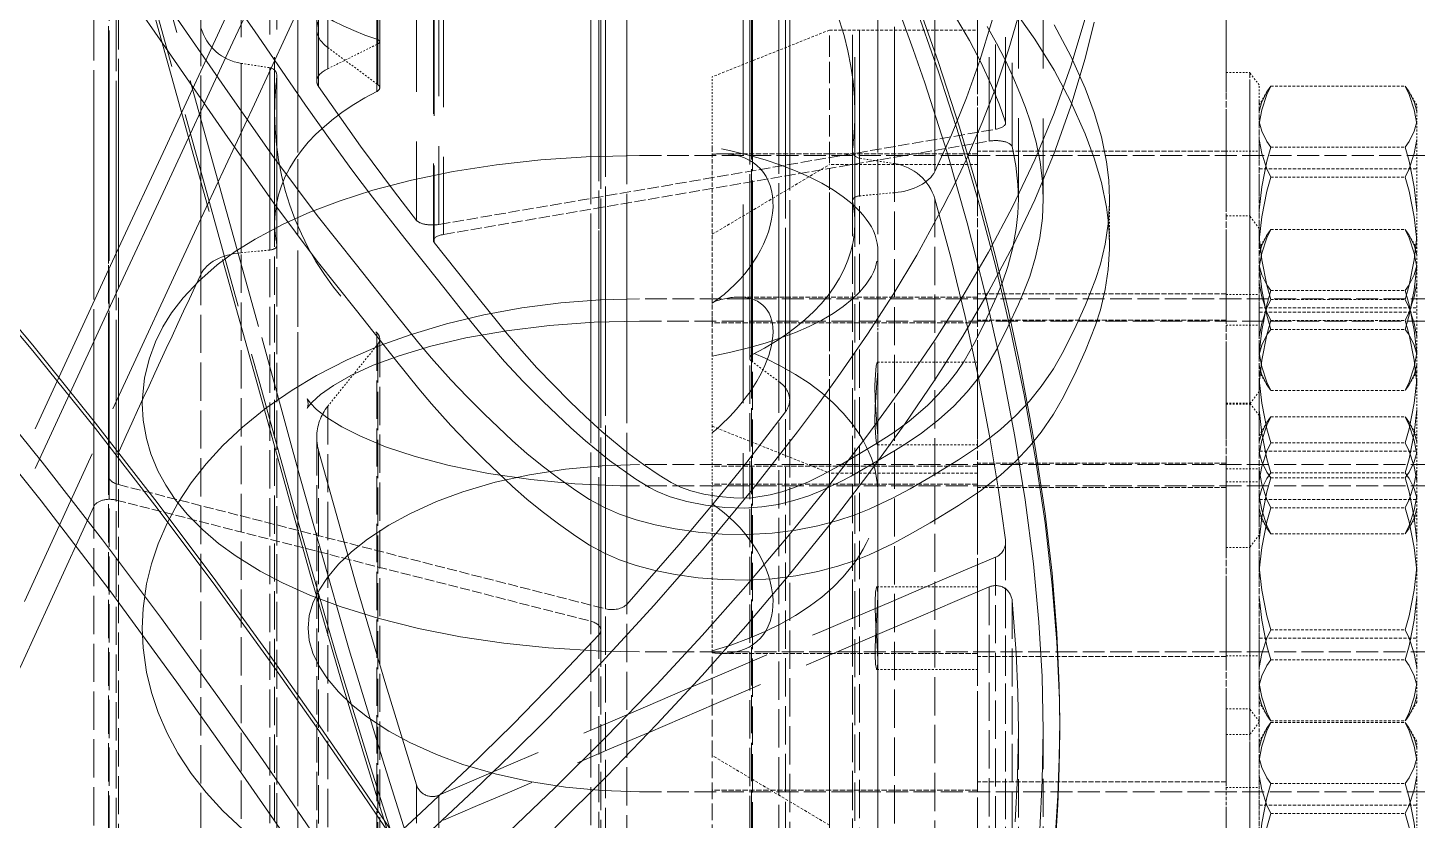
# Model space of a CAD drawing. Header units: millimetres. Extents: x 2647 to 34760, y 2046 to 24755.
# Drawn here: x 14275.4 to 14359.2, y 11722.3 to 11770.1 of the extents above; entities that cross this region are included whole.
import ezdxf

# ---------------------------------------------------------------- set-up
doc = ezdxf.new("R2010")
doc.units = ezdxf.units.MM
doc.linetypes.add('DASHED', pattern=[15, 12, -3])

# ---------------------------------------------------------------- blocks, each defined once
blk = doc.blocks.new('A$C637D7238')
at = {"color": 7, "linetype": 'DASHED', "lineweight": 13}
for p, q in [((162.069, 2342.595), (162.069, 1407.266)), ((162.135, 2342.311), (162.135, 1406.989)), ((162.245, 2342.439), (162.245, 1407.114)), ((159.11, 2340.762), (159.11, 1405.487)), ((158.448, 2339.985), (158.448, 1404.738)), ((158.556, 2339.655), (158.556, 1404.42)), ((199.392, 2336.955), (199.392, 1401.84)), ((199.99, 2337.393), (199.99, 1402.257)), ((199.998, 2337.34), (199.998, 1402.207)), ((199.004, 2336.198), (199.004, 1401.123)), ((200.394, 2335.849), (200.394, 1400.793)), ((200.769, 2332.498), (200.769, 1397.649)), ((202.269, 2332.495), (202.269, 1397.645)), ((164.47, 2331.092), (164.47, 1396.343)), ((165.818, 2330.826), (165.818, 1396.096)), ((166.093, 2330.172), (166.093, 1395.492)), ((165.487, 2329.774), (165.487, 1395.125)), ((165.534, 2329.643), (165.534, 1395.004)), ((184.178, 2312.305), (184.178, 1379.586)), ((158.448, 2227.758), (158.448, 1407.885)), ((159.11, 2226.664), (159.11, 1406.767)), ((162.135, 2224.466), (162.135, 1404.528)), ((162.069, 2224.06), (162.069, 1404.115)), ((162.245, 2224.283), (162.245, 1404.342)), ((195.729, 2219.287), (195.729, 1399.29)), ((191.187, 2217.823), (191.187, 1397.82)), ((193.301, 2218.017), (193.301, 1398.014)), ((190.764, 2217.53), (190.764, 1397.526)), ((190.768, 2217.493), (190.768, 1397.489)), ((155.905, 2216.192), (155.905, 1396.186)), ((190.905, 2216.193), (190.905, 1396.186)), ((153.896, 2214.397), (153.896, 1394.393)), ((155.623, 2214.556), (155.623, 1394.552)), ((156.043, 2214.888), (156.043, 1394.883)), ((156.047, 2214.851), (156.047, 1394.846)), ((151.464, 2213.106), (151.464, 1393.109)), ((184.565, 2207.973), (184.565, 1388.03)), ((184.675, 2207.783), (184.675, 1387.844)), ((184.741, 2208.203), (184.741, 1388.256)), ((186.314, 2206.55), (186.314, 1386.631)), ((186.975, 2205.41), (186.975, 1385.513)), ((186.716, 2204.67), (186.716, 1384.788)), ((145.882, 2200.732), (145.882, 1380.949)), ((145.917, 2200.893), (145.917, 1381.105)), ((146.488, 2200.169), (146.488, 1380.402)), ((144.992, 2198.801), (144.992, 1379.076)), ((146.351, 2199.204), (146.351, 1379.466)), ((177.142, 2192.669), (177.142, 1373.173)), ((175.866, 2192.392), (175.866, 1372.907)), ((174.978, 2191.613), (174.978, 1372.163)), ((175.584, 2191.041), (175.584, 1371.616)), ((175.461, 2190.741), (175.461, 1371.329))]:
    blk.add_line(p, q, dxfattribs=at)
at = {"color": 7, "linetype": 'DASHED', "lineweight": 13, "ltscale": 0.374805}
blk.add_line((157.301, 1568.697), (157.301, 1343.814), dxfattribs=at)
at = {"color": 7, "linetype": 'DASHED', "lineweight": 13, "ltscale": 0.374806}
blk.add_line((192.301, 1568.697), (192.301, 1343.814), dxfattribs=at)
at = {"color": 7, "linetype": 'DASHED', "lineweight": 13, "ltscale": 0.328569}
for p, q in [((157.301, 1532.522), (157.301, 1335.381)), ((192.301, 1532.522), (192.301, 1335.381))]:
    blk.add_line(p, q, dxfattribs=at)
at = {"color": 7, "linetype": 'DASHED', "lineweight": 13, "ltscale": 0.192184}
blk.add_line((175.461, 1444.261), (175.461, 1328.951), dxfattribs=at)
at = {"color": 7, "linetype": 'DASHED', "lineweight": 13, "ltscale": 0.192187}
blk.add_line((175.584, 1443.784), (175.584, 1328.472), dxfattribs=at)
at = {"color": 7, "linetype": 'DASHED', "lineweight": 13, "ltscale": 0.192193}
blk.add_line((174.978, 1442.875), (174.978, 1327.559), dxfattribs=at)
at = {"color": 7, "linetype": 'DASHED', "lineweight": 13, "ltscale": 0.192201}
blk.add_line((175.866, 1441.636), (175.866, 1326.316), dxfattribs=at)
at = {"color": 7, "linetype": 'DASHED', "lineweight": 13, "ltscale": 0.192204}
blk.add_line((177.142, 1441.193), (177.142, 1325.871), dxfattribs=at)
at = {"color": 7, "linetype": 'DASHED', "lineweight": 13, "ltscale": 0.192257}
for p, q in [((144.992, 1431.365), (144.992, 1316.01)), ((199.004, 1374.23), (199.004, 1258.876))]:
    blk.add_line(p, q, dxfattribs=at)
at = {"color": 7, "linetype": 'DASHED', "lineweight": 13, "ltscale": 0.19226}
blk.add_line((146.351, 1430.713), (146.351, 1315.357), dxfattribs=at)
at = {"color": 7, "linetype": 'DASHED', "lineweight": 13, "ltscale": 0.192267}
blk.add_line((146.488, 1429.154), (146.488, 1313.794), dxfattribs=at)
at = {"color": 7, "linetype": 'DASHED', "lineweight": 13, "ltscale": 0.192271}
blk.add_line((145.882, 1428.243), (145.882, 1312.881), dxfattribs=at)
at = {"color": 7, "linetype": 'DASHED', "lineweight": 13, "ltscale": 0.192272}
blk.add_line((145.917, 1427.984), (145.917, 1312.62), dxfattribs=at)
at = {"color": 7, "linetype": 'DASHED', "lineweight": 13, "ltscale": 0.192294}
blk.add_line((186.716, 1421.844), (186.716, 1306.468), dxfattribs=at)
at = {"color": 7, "linetype": 'DASHED', "lineweight": 13, "ltscale": 0.192298}
blk.add_line((186.975, 1420.635), (186.975, 1305.256), dxfattribs=at)
at = {"color": 7, "linetype": 'DASHED', "lineweight": 13, "ltscale": 0.192303}
blk.add_line((186.314, 1418.771), (186.314, 1303.389), dxfattribs=at)
at = {"color": 7, "linetype": 'DASHED', "lineweight": 13, "ltscale": 0.192308}
for p, q in [((184.675, 1416.747), (184.675, 1301.363)), ((184.565, 1416.437), (184.565, 1301.052)), ((162.245, 1389.186), (162.245, 1273.802))]:
    blk.add_line(p, q, dxfattribs=at)
at = {"color": 7, "linetype": 'DASHED', "lineweight": 13, "ltscale": 0.192309}
for p, q in [((184.741, 1416.059), (184.741, 1300.673)), ((162.069, 1389.565), (162.069, 1274.18))]:
    blk.add_line(p, q, dxfattribs=at)
at = {"color": 7, "linetype": 'DASHED', "lineweight": 13, "ltscale": 0.464721}
for p, q in [((198.301, 1132.197), (198.301, 1411.03)), ((213.301, 1132.197), (213.301, 1411.03))]:
    blk.add_line(p, q, dxfattribs=at)
at = {"color": 7, "linetype": 'DASHED', "lineweight": 13, "ltscale": 0.192321}
for p, q in [((151.464, 1407.96), (151.464, 1292.567)), ((195.729, 1397.633), (195.729, 1282.241))]:
    blk.add_line(p, q, dxfattribs=at)
at = {"color": 7, "linetype": 'DASHED', "lineweight": 13, "ltscale": 0.012688}
for p, q in [((189.372, 1407.822), (182.301, 1405.002)), ((182.301, 1383.921), (189.372, 1381.101))]:
    blk.add_line(p, q, dxfattribs=at)
at = {"color": 7, "linetype": 'DASHED', "lineweight": 13, "ltscale": 0.106987}
for p, q in [((189.372, 1343.63), (189.372, 1407.822)), ((189.372, 1316.909), (189.372, 1381.101)), ((198.301, 1316.909), (198.301, 1381.101))]:
    blk.add_line(p, q, dxfattribs=at)
at = {"color": 7, "linetype": 'DASHED', "lineweight": 13, "ltscale": 0.014882}
for p, q in [((189.372, 1407.822), (198.301, 1407.822)), ((198.301, 1399.705), (189.372, 1399.705)), ((198.301, 1381.101), (189.372, 1381.101))]:
    blk.add_line(p, q, dxfattribs=at)
at = {"color": 7, "linetype": 'DASHED', "lineweight": 13, "ltscale": 0.044535}
blk.add_line((198.301, 1407.822), (198.301, 1381.101), dxfattribs=at)
at = {"color": 7, "linetype": 'DASHED', "lineweight": 13, "ltscale": 0.005629}
blk.add_line((159.11, 1405.487), (162.135, 1406.989), dxfattribs=at)
at = {"color": 7, "linetype": 'DASHED', "lineweight": 13, "ltscale": 0.006273}
blk.add_line((159.11, 1406.767), (162.135, 1404.528), dxfattribs=at)
at = {"color": 7, "linetype": 'DASHED', "lineweight": 13, "ltscale": 0.002912}
blk.add_line((153.896, 1405.815), (155.623, 1405.55), dxfattribs=at)
at = {"color": 7, "linetype": 'DASHED', "lineweight": 13, "ltscale": 0.192323}
for p, q in [((153.896, 1405.815), (153.896, 1290.421)), ((155.623, 1405.55), (155.623, 1290.156)), ((156.043, 1404.997), (156.043, 1289.603)), ((156.047, 1405.059), (156.047, 1289.665)), ((155.905, 1402.821), (155.905, 1287.427)), ((190.905, 1402.82), (190.905, 1287.426)), ((190.764, 1400.582), (190.764, 1285.188)), ((190.768, 1400.644), (190.768, 1285.25)), ((191.187, 1400.091), (191.187, 1284.697)), ((193.301, 1399.766), (193.301, 1284.373))]:
    blk.add_line(p, q, dxfattribs=at)
at = {"color": 7, "linetype": 'DASHED', "lineweight": 13, "ltscale": 0.000103594}
blk.add_line((156.047, 1405.059), (156.043, 1404.997), dxfattribs=at)
at = {"color": 7, "linetype": 'DASHED', "lineweight": 13, "ltscale": 0.007057}
blk.add_line((182.301, 1400.767), (182.301, 1405.002), dxfattribs=at)
at = {"color": 7, "linetype": 'DASHED', "lineweight": 13, "ltscale": 0.001383}
for p, q in [((213.301, 1404.432), (213.301, 1405.262)), ((213.301, 1384.491), (213.301, 1385.321))]:
    blk.add_line(p, q, dxfattribs=at)
at = {"color": 7, "linetype": 'DASHED', "lineweight": 13, "ltscale": 0.002374}
for p, q in [((213.301, 1405.262), (214.725, 1405.262)), ((213.301, 1396.611), (214.725, 1396.611)), ((213.301, 1385.321), (214.725, 1385.321)), ((213.301, 1385.262), (214.725, 1385.262)), ((213.301, 1376.611), (214.725, 1376.611)), ((213.301, 1366.873), (214.725, 1366.873)), ((213.301, 1365.321), (214.725, 1365.321))]:
    blk.add_line(p, q, dxfattribs=at)
at = {"color": 7, "linetype": 'DASHED', "lineweight": 13, "ltscale": 0.031951}
for p, q in [((214.725, 1386.091), (214.725, 1405.262)), ((213.301, 1385.262), (213.301, 1404.432)), ((214.725, 1385.262), (214.725, 1404.432))]:
    blk.add_line(p, q, dxfattribs=at)
at = {"color": 7, "linetype": 'DASHED', "lineweight": 13, "ltscale": 0.001576}
for p, q in [((215.301, 1404.512), (214.725, 1405.262)), ((215.301, 1395.861), (214.725, 1396.611)), ((215.301, 1386.012), (214.725, 1385.262)), ((215.301, 1377.361), (214.725, 1376.611)), ((215.301, 1366.123), (214.725, 1366.873)), ((215.301, 1366.071), (214.725, 1365.321))]:
    blk.add_line(p, q, dxfattribs=at)
at = {"color": 7, "linetype": 'DASHED', "lineweight": 13, "ltscale": 0.001279}
for p, q in [((215.301, 1403.744), (215.301, 1404.512)), ((215.301, 1383.803), (215.301, 1384.571))]:
    blk.add_line(p, q, dxfattribs=at)
at = {"color": 7, "linetype": 'DASHED', "lineweight": 13, "ltscale": 0.001316}
for p, q in [((215.301, 1403.302), (215.696, 1403.986)), ((224.801, 1403.302), (224.406, 1403.986)), ((215.301, 1394.651), (215.696, 1395.335)), ((224.801, 1394.651), (224.406, 1395.335)), ((215.301, 1387.221), (215.696, 1386.538)), ((224.801, 1387.221), (224.406, 1386.538)), ((215.301, 1383.361), (215.696, 1384.045)), ((224.801, 1383.361), (224.406, 1384.045)), ((215.301, 1378.571), (215.696, 1377.887)), ((224.801, 1378.571), (224.406, 1377.887)), ((215.301, 1367.28), (215.696, 1366.596)), ((224.801, 1367.28), (224.406, 1366.596)), ((215.301, 1364.913), (215.696, 1365.597)), ((224.801, 1364.913), (224.406, 1365.597))]:
    blk.add_line(p, q, dxfattribs=at)
at = {"color": 7, "linetype": 'DASHED', "lineweight": 13, "ltscale": 0.013529}
for p, q in [((215.992, 1404.44), (224.109, 1404.44)), ((215.992, 1400.756), (224.109, 1400.756)), ((215.992, 1398.946), (224.109, 1398.946)), ((215.992, 1395.789), (224.109, 1395.789)), ((215.992, 1392.105), (224.109, 1392.105)), ((215.992, 1391.578), (224.109, 1391.578)), ((215.992, 1390.295), (224.109, 1390.295)), ((215.992, 1389.767), (224.109, 1389.767)), ((215.992, 1386.083), (224.109, 1386.083)), ((215.992, 1384.499), (224.109, 1384.499)), ((215.992, 1382.927), (224.109, 1382.927)), ((215.992, 1381.117), (224.109, 1381.117)), ((215.992, 1380.815), (224.109, 1380.815)), ((215.992, 1379.005), (224.109, 1379.005)), ((215.992, 1377.433), (224.109, 1377.433)), ((215.992, 1371.636), (224.109, 1371.636)), ((215.992, 1369.826), (224.109, 1369.826)), ((215.992, 1366.142), (224.109, 1366.142)), ((215.992, 1366.051), (224.109, 1366.051)), ((215.992, 1362.367), (224.109, 1362.367)), ((215.992, 1360.557), (224.109, 1360.557))]:
    blk.add_line(p, q, dxfattribs=at)
at = {"color": 7, "linetype": 'DASHED', "lineweight": 13, "ltscale": 0.029554}
for p, q in [((215.301, 1386.012), (215.301, 1403.744)), ((215.301, 1366.071), (215.301, 1383.803))]:
    blk.add_line(p, q, dxfattribs=at)
at = {"color": 7, "linetype": 'DASHED', "lineweight": 13, "ltscale": 0.000639343}
for p, q in [((215.301, 1402.918), (215.301, 1403.302)), ((224.801, 1402.918), (224.801, 1403.302)), ((215.301, 1364.529), (215.301, 1364.913)), ((224.801, 1364.529), (224.801, 1364.913))]:
    blk.add_line(p, q, dxfattribs=at)
at = {"color": 7, "linetype": 'DASHED', "lineweight": 13, "ltscale": 0.001068}
for p, q in [((215.301, 1402.918), (215.301, 1402.278)), ((224.801, 1402.918), (224.801, 1402.278)), ((215.301, 1364.529), (215.301, 1363.889)), ((224.801, 1364.529), (224.801, 1363.889))]:
    blk.add_line(p, q, dxfattribs=at)
at = {"color": 7, "linetype": 'DASHED', "lineweight": 13, "ltscale": 0.008855}
for p, q in [((215.301, 1396.964), (215.301, 1402.278)), ((224.801, 1396.964), (224.801, 1402.278)), ((215.301, 1377.024), (215.301, 1382.337)), ((224.801, 1377.024), (224.801, 1382.337)), ((215.301, 1358.576), (215.301, 1363.889)), ((224.801, 1358.576), (224.801, 1363.889))]:
    blk.add_line(p, q, dxfattribs=at)
at = {"color": 7, "linetype": 'DASHED', "lineweight": 13, "ltscale": 0.05677}
blk.add_line((165.818, 1396.096), (199.392, 1401.84), dxfattribs=at)
at = {"color": 7, "linetype": 'DASHED', "lineweight": 13, "ltscale": 0.055648}
blk.add_line((166.093, 1395.492), (199.004, 1401.123), dxfattribs=at)
at = {"color": 7, "linetype": 'DASHED', "lineweight": 13, "ltscale": 0.02102}
blk.add_line((182.301, 1388.156), (182.301, 1400.767), dxfattribs=at)
at = {"color": 7, "linetype": 'DASHED', "lineweight": 13, "ltscale": 0.000103974}
blk.add_line((190.764, 1400.582), (190.768, 1400.644), dxfattribs=at)
at = {"color": 7, "linetype": 'DASHED', "lineweight": 13, "ltscale": 0.11017}
for p, q in [((177.923, 1400.262), (244.025, 1400.262)), ((177.923, 1390.261), (244.025, 1390.261)), ((177.923, 1361.873), (244.025, 1361.873))]:
    blk.add_line(p, q, dxfattribs=at)
at = {"color": 7, "linetype": 'DASHED', "lineweight": 13, "ltscale": 0.013712}
for p, q in [((182.301, 1395.5), (189.372, 1399.705)), ((189.372, 1359.856), (182.301, 1364.062))]:
    blk.add_line(p, q, dxfattribs=at)
at = {"color": 7, "linetype": 'DASHED', "lineweight": 13, "ltscale": 0.025658}
for p, q in [((198.301, 1400.362), (182.906, 1400.362)), ((198.301, 1370.221), (182.906, 1370.221))]:
    blk.add_line(p, q, dxfattribs=at)
at = {"color": 7, "linetype": 'DASHED', "lineweight": 13, "ltscale": 0.093789}
blk.add_line((189.372, 1343.432), (189.372, 1399.705), dxfattribs=at)
at = {"color": 7, "linetype": 'DASHED', "lineweight": 13, "ltscale": 0.003564}
blk.add_line((193.301, 1399.766), (191.187, 1400.091), dxfattribs=at)
at = {"color": 7, "linetype": 'DASHED', "lineweight": 13, "ltscale": 0.025}
for p, q in [((213.301, 1400.517), (198.301, 1400.517)), ((213.301, 1391.902), (198.301, 1391.902)), ((213.301, 1390.317), (198.301, 1390.317)), ((213.301, 1381.702), (198.301, 1381.702)), ((213.301, 1380.223), (198.301, 1380.223)), ((213.301, 1370.023), (198.301, 1370.023)), ((213.301, 1362.475), (198.301, 1362.475))]:
    blk.add_line(p, q, dxfattribs=at)
at = {"color": 7, "linetype": 'DASHED', "lineweight": 13, "ltscale": 0.003333}
for p, q in [((213.301, 1400.512), (215.301, 1400.512)), ((213.301, 1391.861), (215.301, 1391.861)), ((213.301, 1390.012), (215.301, 1390.012)), ((213.301, 1381.361), (215.301, 1381.361)), ((213.301, 1380.571), (215.301, 1380.571)), ((213.301, 1370.071), (215.301, 1370.071)), ((213.301, 1362.123), (215.301, 1362.123))]:
    blk.add_line(p, q, dxfattribs=at)
at = {"color": 7, "linetype": 'DASHED', "lineweight": 13, "ltscale": 0.015833}
for p, q in [((215.301, 1399.45), (224.801, 1399.45)), ((215.301, 1391.074), (224.801, 1391.074)), ((215.301, 1390.799), (224.801, 1390.799)), ((215.301, 1382.423), (224.801, 1382.423)), ((215.301, 1379.509), (224.801, 1379.509)), ((215.301, 1371.133), (224.801, 1371.133)), ((215.301, 1361.061), (224.801, 1361.061))]:
    blk.add_line(p, q, dxfattribs=at)
at = {"color": 7, "linetype": 'DASHED', "lineweight": 13, "ltscale": 0.003538}
blk.add_line((191.187, 1397.82), (193.301, 1398.014), dxfattribs=at)
at = {"color": 7, "linetype": 'DASHED', "lineweight": 13, "ltscale": 0.004585}
blk.add_line((206.269, 1397.645), (206.269, 1394.894), dxfattribs=at)
at = {"color": 7, "linetype": 'DASHED', "lineweight": 13, "ltscale": 0.030065}
for p, q in [((214.725, 1378.572), (214.725, 1396.611)), ((214.725, 1376.611), (214.725, 1394.65)), ((214.725, 1348.834), (214.725, 1366.873)), ((214.725, 1346.873), (214.725, 1364.912))]:
    blk.add_line(p, q, dxfattribs=at)
at = {"color": 7, "linetype": 'DASHED', "lineweight": 13, "ltscale": 0.00266}
for p, q in [((215.301, 1396.964), (215.301, 1395.369)), ((224.801, 1396.964), (224.801, 1395.369)), ((215.301, 1377.024), (215.301, 1375.428)), ((224.801, 1377.024), (224.801, 1375.428))]:
    blk.add_line(p, q, dxfattribs=at)
at = {"color": 7, "linetype": 'DASHED', "lineweight": 13, "ltscale": 0.010101}
for p, q in [((215.301, 1389.308), (215.301, 1395.369)), ((224.801, 1389.308), (224.801, 1395.369)), ((215.301, 1369.367), (215.301, 1375.428)), ((224.801, 1369.367), (224.801, 1375.428))]:
    blk.add_line(p, q, dxfattribs=at)
at = {"color": 7, "linetype": 'DASHED', "lineweight": 13, "ltscale": 0.00289}
blk.add_line((153.896, 1394.393), (155.623, 1394.552), dxfattribs=at)
at = {"color": 7, "linetype": 'DASHED', "lineweight": 13, "ltscale": 0.011463}
blk.add_line((192.301, 1387.584), (192.301, 1394.461), dxfattribs=at)
at = {"color": 7, "linetype": 'DASHED', "lineweight": 13, "ltscale": 0.11}
for p, q in [((243.922, 1391.611), (177.923, 1391.611)), ((243.922, 1381.611), (177.923, 1381.611)), ((243.922, 1380.321), (177.923, 1380.321)), ((243.922, 1370.321), (177.923, 1370.321))]:
    blk.add_line(p, q, dxfattribs=at)
at = {"color": 7, "linetype": 'DASHED', "lineweight": 13, "ltscale": 0.001967}
blk.add_line((182.301, 1390.162), (182.301, 1391.342), dxfattribs=at)
at = {"color": 7, "linetype": 'DASHED', "lineweight": 13, "ltscale": 0.023993}
blk.add_line((198.301, 1391.711), (183.905, 1391.711), dxfattribs=at)
at = {"color": 7, "linetype": 'DASHED', "lineweight": 13, "ltscale": 0.026667}
for p, q in [((198.301, 1390.162), (182.301, 1390.162)), ((198.301, 1381.511), (182.301, 1381.511)), ((198.301, 1380.421), (182.301, 1380.421)), ((198.301, 1361.973), (182.301, 1361.973))]:
    blk.add_line(p, q, dxfattribs=at)
at = {"color": 7, "linetype": 'DASHED', "lineweight": 13, "ltscale": 0.008026}
blk.add_line((159.11, 1385.128), (162.135, 1388.875), dxfattribs=at)
at = {"color": 7, "linetype": 'DASHED', "lineweight": 13, "ltscale": 0.192307}
blk.add_line((162.135, 1388.875), (162.135, 1273.49), dxfattribs=at)
at = {"color": 7, "linetype": 'DASHED', "lineweight": 13, "ltscale": 0.001592}
for p, q in [((215.301, 1389.308), (215.301, 1388.353)), ((224.801, 1389.308), (224.801, 1388.353)), ((215.301, 1369.367), (215.301, 1368.412)), ((224.801, 1369.367), (224.801, 1368.412))]:
    blk.add_line(p, q, dxfattribs=at)
at = {"color": 7, "linetype": 'DASHED', "lineweight": 13, "ltscale": 0.007058}
blk.add_line((182.301, 1383.921), (182.301, 1388.156), dxfattribs=at)
at = {"color": 7, "linetype": 'DASHED', "lineweight": 13, "ltscale": 0.001886}
for p, q in [((215.301, 1387.221), (215.301, 1388.353)), ((224.801, 1387.221), (224.801, 1388.353)), ((215.301, 1367.28), (215.301, 1368.412)), ((224.801, 1367.28), (224.801, 1368.412))]:
    blk.add_line(p, q, dxfattribs=at)
at = {"color": 7, "linetype": 'DASHED', "lineweight": 13, "ltscale": 0.003398}
blk.add_line((184.675, 1387.844), (186.314, 1386.631), dxfattribs=at)
at = {"color": 7, "linetype": 'DASHED', "lineweight": 13, "ltscale": 0.010047}
for p, q in [((192.272, 1387.791), (198.301, 1387.791)), ((192.272, 1382.791), (198.301, 1382.791))]:
    blk.add_line(p, q, dxfattribs=at)
at = {"color": 7, "linetype": 'DASHED', "lineweight": 13, "ltscale": 0.00083847}
blk.add_line((224.801, 1387.221), (224.801, 1386.718), dxfattribs=at)
at = {"color": 7, "linetype": 'DASHED', "lineweight": 13, "ltscale": 0.003579}
blk.add_line((215.301, 1384.571), (215.301, 1386.718), dxfattribs=at)
at = {"color": 7, "linetype": 'DASHED', "lineweight": 13, "ltscale": 0.005596}
blk.add_line((224.801, 1383.361), (224.801, 1386.718), dxfattribs=at)
at = {"color": 7, "linetype": 'DASHED', "lineweight": 13, "ltscale": 0.004212}
blk.add_line((215.301, 1383.484), (215.301, 1386.012), dxfattribs=at)
at = {"color": 7, "linetype": 'DASHED', "lineweight": 13, "ltscale": 0.192297}
blk.add_line((159.11, 1385.128), (159.11, 1269.749), dxfattribs=at)
at = {"color": 7, "linetype": 'DASHED', "lineweight": 13, "ltscale": 0.000214767}
blk.add_line((213.301, 1385.132), (213.301, 1385.261), dxfattribs=at)
at = {"color": 7, "linetype": 'DASHED', "lineweight": 13, "ltscale": 0.03195}
for p, q in [((214.725, 1366.15), (214.725, 1385.321)), ((213.301, 1365.321), (213.301, 1384.491)), ((214.725, 1365.321), (214.725, 1384.491))]:
    blk.add_line(p, q, dxfattribs=at)
at = {"color": 7, "linetype": 'DASHED', "lineweight": 13, "ltscale": 0.001575}
blk.add_line((215.301, 1384.571), (214.725, 1385.321), dxfattribs=at)
at = {"color": 7, "linetype": 'DASHED', "lineweight": 13, "ltscale": 0.007801}
blk.add_line((182.301, 1379.24), (182.301, 1383.921), dxfattribs=at)
at = {"color": 7, "linetype": 'DASHED', "lineweight": 13, "ltscale": 0.192292}
blk.add_line((158.448, 1383.257), (158.448, 1267.882), dxfattribs=at)
at = {"color": 7, "linetype": 'DASHED', "lineweight": 13, "ltscale": 0.068777}
blk.add_line((192.301, 1341.732), (192.301, 1382.999), dxfattribs=at)
at = {"color": 7, "linetype": 'DASHED', "lineweight": 13, "ltscale": 0.000639725}
for p, q in [((215.301, 1382.977), (215.301, 1383.361)), ((224.801, 1382.977), (224.801, 1383.361))]:
    blk.add_line(p, q, dxfattribs=at)
at = {"color": 7, "linetype": 'DASHED', "lineweight": 13, "ltscale": 0.001067}
for p, q in [((215.301, 1382.977), (215.301, 1382.337)), ((224.801, 1382.977), (224.801, 1382.337))]:
    blk.add_line(p, q, dxfattribs=at)
at = {"color": 7, "linetype": 'DASHED', "lineweight": 13, "ltscale": 0.192289}
blk.add_line((158.556, 1382.464), (158.556, 1267.091), dxfattribs=at)
at = {"color": 7, "linetype": 'DASHED', "lineweight": 13, "ltscale": 0.050532}
blk.add_line((146.488, 1380.402), (175.866, 1372.907), dxfattribs=at)
at = {"color": 7, "linetype": 'DASHED', "lineweight": 13, "ltscale": 0.016066}
blk.add_line((182.301, 1370.261), (182.301, 1379.901), dxfattribs=at)
at = {"color": 7, "linetype": 'DASHED', "lineweight": 13, "ltscale": 0.010049}
blk.add_line((192.301, 1373.752), (192.301, 1379.781), dxfattribs=at)
at = {"color": 7, "linetype": 'DASHED', "lineweight": 13, "ltscale": 0.049241}
blk.add_line((146.351, 1379.466), (174.978, 1372.163), dxfattribs=at)
at = {"color": 7, "linetype": 'DASHED', "lineweight": 13, "ltscale": 0.192269}
for p, q in [((199.99, 1377.063), (199.99, 1261.701)), ((199.998, 1376.937), (199.998, 1261.576))]:
    blk.add_line(p, q, dxfattribs=at)
at = {"color": 7, "linetype": 'DASHED', "lineweight": 13, "ltscale": 0.192265}
blk.add_line((199.392, 1376.022), (199.392, 1260.663), dxfattribs=at)
at = {"color": 7, "linetype": 'DASHED', "lineweight": 13, "ltscale": 0.010105}
for p, q in [((192.238, 1374.242), (198.301, 1374.242)), ((192.238, 1369.242), (198.301, 1369.242))]:
    blk.add_line(p, q, dxfattribs=at)
at = {"color": 7, "linetype": 'DASHED', "lineweight": 13, "ltscale": 0.192253}
blk.add_line((200.394, 1373.405), (200.394, 1258.054), dxfattribs=at)
at = {"color": 7, "linetype": 'DASHED', "lineweight": 13, "ltscale": 0.084221}
blk.add_line((182.301, 1319.729), (182.301, 1370.261), dxfattribs=at)
at = {"color": 7, "linetype": 'DASHED', "lineweight": 13, "ltscale": 0.060292}
blk.add_line((192.301, 1333.557), (192.301, 1369.732), dxfattribs=at)
at = {"color": 7, "linetype": 'DASHED', "lineweight": 13, "ltscale": 0.19221}
for p, q in [((200.769, 1365.518), (200.769, 1250.192)), ((202.269, 1365.539), (202.269, 1250.213))]:
    blk.add_line(p, q, dxfattribs=at)
at = {"color": 7, "linetype": 'DASHED', "lineweight": 13, "ltscale": 0.000943756}
blk.add_line((203.269, 1366.105), (203.269, 1365.539), dxfattribs=at)
at = {"color": 7, "linetype": 'DASHED', "lineweight": 13, "ltscale": 0.017611}
blk.add_line((215.301, 1355.505), (215.301, 1366.071), dxfattribs=at)
at = {"color": 7, "linetype": 'DASHED', "lineweight": 13, "ltscale": 0.016544}
blk.add_line((213.301, 1355.394), (213.301, 1365.321), dxfattribs=at)
at = {"color": 7, "linetype": 'DASHED', "lineweight": 13, "ltscale": 0.192189}
blk.add_line((164.47, 1362.281), (164.47, 1246.967), dxfattribs=at)
at = {"color": 7, "linetype": 'DASHED', "lineweight": 13, "ltscale": 0.192185}
blk.add_line((165.818, 1361.664), (165.818, 1246.353), dxfattribs=at)
at = {"color": 7, "linetype": 'DASHED', "lineweight": 13}
for points in [[(194.44, 1410.161), (195.957, 1405.862), (197.218, 1401.963), (198.372, 1398.034), (199.418, 1394.075), (200.175, 1390.888), (200.859, 1387.68), (201.471, 1384.453), (201.8, 1382.523), (202.378, 1378.65), (202.8, 1375.066), (203.097, 1371.46), (203.241, 1368.259), (203.269, 1366.105)], [(194.438, 1409.599), (195.956, 1405.3), (197.206, 1401.434), (198.353, 1397.539), (199.392, 1393.615), (200.322, 1389.661), (201.113, 1385.825), (201.8, 1381.962), (202.377, 1378.088), (202.815, 1374.342), (203.097, 1370.898), (203.248, 1367.419), (203.269, 1365.539)], [(192.884, 1410.903), (194.433, 1406.656), (195.126, 1404.633), (196.467, 1400.435), (197.684, 1396.203), (198.773, 1391.938), (199.732, 1387.636), (200.56, 1383.296), (201.173, 1379.475), (201.673, 1375.628), (202.01, 1372.095), (202.204, 1368.817), (202.269, 1365.539)], [(142.483, 1431.632), (155.004, 1386.511), (157.019, 1379.228), (158.044, 1375.59), (159.626, 1370.127), (161.7, 1363.322), (164.441, 1354.698)], [(148.738, 1408.43), (154.927, 1386.225), (156.996, 1378.745), (158.049, 1375.008), (159.995, 1368.32), (162.359, 1360.667), (165.758, 1349.95)], [(146.769, 1419.228), (151.718, 1401.506), (155.125, 1389.272), (157.436, 1380.892), (158.607, 1376.704), (160.411, 1370.435), (162.527, 1363.461), (164.964, 1355.789)], [(202.924, 1408.144), (203.939, 1406.239), (204.8, 1404.313), (205.343, 1402.849), (205.779, 1401.373), (206.088, 1399.882), (206.224, 1398.764), (206.269, 1397.645)], [(184.24, 1378.989), (183.068, 1379.023), (181.889, 1379.157), (180.769, 1379.374), (179.769, 1379.664), (178.979, 1379.988), (178.521, 1380.225), (177.704, 1380.729), (176.103, 1381.865), (174.659, 1383.033), (173.768, 1383.82), (172.097, 1385.415), (170.907, 1386.622), (169.775, 1387.837), (168.366, 1389.475), (167.475, 1390.573), (165.735, 1392.777), (163.76, 1395.255), (161.812, 1397.736), (160.56, 1399.401), (159.348, 1401.07), (157.775, 1403.302), (154.695, 1407.772), (151.197, 1412.8)], [(198.883, 1408.031), (199.446, 1407.034), (199.966, 1406.03), (200.437, 1405.03), (200.867, 1404.021), (201.203, 1403.142), (201.502, 1402.257), (201.835, 1401.07), (202.081, 1399.876), (202.228, 1398.678), (202.269, 1397.645)], [(184.406, 1377.395), (182.912, 1377.42), (181.459, 1377.535), (180.07, 1377.729), (178.854, 1377.973), (177.719, 1378.273), (176.701, 1378.623), (175.811, 1379.013), (174.903, 1379.508), (174.068, 1380.045), (173.02, 1380.781), (172.042, 1381.528), (171.123, 1382.283), (170.256, 1383.043), (168.538, 1384.67), (167.518, 1385.694), (166.533, 1386.726), (165.364, 1388.032), (164.607, 1388.927), (163.19, 1390.685), (160.836, 1393.659), (158.473, 1396.64), (155.857, 1400.137), (153.081, 1404.088), (149.331, 1409.524)], [(200.434, 1409.152), (201.754, 1407.281), (202.924, 1405.394), (203.939, 1403.488), (204.8, 1401.562), (205.343, 1400.098), (205.779, 1398.621), (206.088, 1397.131), (206.224, 1396.013), (206.269, 1394.894)], [(184.406, 1374.644), (182.912, 1374.669), (181.459, 1374.784), (180.07, 1374.979), (178.854, 1375.222), (177.719, 1375.522), (176.701, 1375.872), (175.811, 1376.262), (174.903, 1376.757), (174.068, 1377.293), (173.02, 1378.03), (172.042, 1378.777), (171.123, 1379.532), (170.256, 1380.292), (168.538, 1381.919), (167.518, 1382.943), (166.533, 1383.975), (165.364, 1385.281), (164.607, 1386.176), (163.19, 1387.933), (160.836, 1390.908), (158.473, 1393.889), (155.857, 1397.386), (153.081, 1401.337), (149.331, 1406.773), (146.487, 1410.847)], [(153.081, 1408.854), (149.331, 1400.747), (146.487, 1394.672), (139.467, 1379.458)], [(154.917, 1410.371), (153.081, 1406.442), (149.331, 1398.335), (146.487, 1392.261), (139.467, 1377.046)], [(157.775, 1410.027), (154.695, 1403.36), (151.197, 1395.862), (144.248, 1380.854), (140.82, 1373.34)], [(137.447, 1393.428), (141.32, 1388.807), (145.103, 1384.116), (148.687, 1379.496), (152.192, 1374.813), (155.629, 1370.073), (158.428, 1366.109), (161.196, 1362.111), (165.151, 1356.26)], [(137.447, 1393.089), (141.32, 1388.467), (145.103, 1383.777), (148.687, 1379.156), (152.192, 1374.474), (155.629, 1369.733), (158.428, 1365.77), (161.196, 1361.771), (165.151, 1355.921)], [(137.584, 1387.066), (141.879, 1381.76), (145.516, 1377.074), (149.075, 1372.315), (152.573, 1367.484), (155.165, 1363.811), (160.261, 1356.387)], [(99.388, 1424.424), (104.397, 1419.892), (108.803, 1415.75), (113.135, 1411.533), (117.395, 1407.241), (121.582, 1402.878), (125.696, 1398.446), (129.734, 1393.946), (133.691, 1389.379), (137.56, 1384.741), (141.813, 1379.422), (145.956, 1374.007), (150.007, 1368.493), (153.992, 1362.876), (156.721, 1358.931), (159.43, 1354.941), (162.109, 1350.91), (164.749, 1346.846), (167.557, 1342.399), (170.285, 1337.93), (172.919, 1333.449), (175.461, 1328.951)], [(165.377, 1359.545), (167.944, 1361.959), (170.173, 1364.112), (172.346, 1366.273), (175.648, 1369.691), (178.802, 1373.129), (181.819, 1376.59), (184.707, 1380.081), (187.453, 1383.585), (188.771, 1385.348), (190.046, 1387.118), (191.674, 1389.485), (193.208, 1391.861), (194.639, 1394.243), (196.221, 1397.134), (196.95, 1398.585), (197.636, 1400.041), (198.587, 1402.237), (199.443, 1404.452), (200.203, 1406.69), (200.867, 1408.954)], [(170.048, 1359.478), (172.809, 1362.114), (175.945, 1365.22), (178.971, 1368.352), (181.698, 1371.304), (184.328, 1374.278), (186.864, 1377.277), (189.332, 1380.328), (191.694, 1383.395), (193.95, 1386.503), (195.734, 1389.125), (197.414, 1391.772), (198.968, 1394.433), (200.434, 1397.2), (201.754, 1399.99), (202.924, 1402.805), (203.939, 1405.647), (204.8, 1408.518)], [(172.809, 1359.702), (175.945, 1362.808), (178.971, 1365.94), (181.698, 1368.892), (184.328, 1371.866), (186.864, 1374.865), (189.332, 1377.916), (191.694, 1380.983), (193.95, 1384.091), (195.734, 1386.714), (197.414, 1389.36), (198.968, 1392.021), (200.434, 1394.789), (201.754, 1397.578), (202.924, 1400.393), (203.939, 1403.235), (204.8, 1406.106), (205.343, 1408.29)], [(195.729, 1399.29), (196.734, 1401.505), (197.64, 1403.737), (198.447, 1405.99), (199.156, 1408.27), (199.602, 1409.921), (199.99, 1411.585)], [(195.729, 1410.501), (196.41, 1409.512), (197.047, 1408.518), (197.828, 1407.185), (198.531, 1405.839), (199.156, 1404.48), (199.602, 1403.373), (199.99, 1402.257)], [(164.47, 1396.343), (163.135, 1398.056), (161.085, 1400.824), (158.556, 1404.42)], [(215.301, 1402.17), (215.451, 1403.01), (215.763, 1403.932), (215.992, 1404.44)], [(215.301, 1402.918), (215.432, 1403.43), (215.696, 1403.986)], [(224.801, 1402.17), (224.65, 1403.01), (224.338, 1403.932), (224.109, 1404.44)], [(224.801, 1402.918), (224.669, 1403.43), (224.406, 1403.986)], [(215.301, 1402.278), (215.451, 1401.715), (215.763, 1401.096), (215.992, 1400.756)], [(224.801, 1402.278), (224.65, 1401.715), (224.338, 1401.096), (224.109, 1400.756)], [(200.394, 1400.793), (200.614, 1399.652), (200.74, 1398.509), (200.769, 1397.649)], [(215.301, 1401.215), (215.451, 1400.376), (215.763, 1399.454), (215.992, 1398.946)], [(215.301, 1396.964), (215.451, 1398.367), (215.763, 1399.907), (215.992, 1400.756)], [(224.801, 1401.215), (224.65, 1400.376), (224.338, 1399.454), (224.109, 1398.946)], [(224.801, 1396.964), (224.65, 1398.367), (224.338, 1399.907), (224.109, 1400.756)], [(177.923, 1400.262), (174.702, 1400.185), (171.971, 1399.997), (169.289, 1399.697), (166.68, 1399.287), (164.163, 1398.766), (161.826, 1398.157), (159.85, 1397.528), (158.038, 1396.842), (156.382, 1396.099), (154.726, 1395.214), (153.524, 1394.455), (152.441, 1393.656), (151.327, 1392.679), (150.384, 1391.669), (149.693, 1390.761), (149.169, 1389.922), (148.716, 1389.014), (148.33, 1387.977), (148.053, 1386.817), (147.929, 1385.627), (147.923, 1385.291)], [(215.301, 1395.154), (215.451, 1396.557), (215.763, 1398.097), (215.992, 1398.946)], [(224.801, 1395.154), (224.65, 1396.557), (224.338, 1398.097), (224.109, 1398.946)], [(200.769, 1397.649), (200.738, 1396.75), (200.646, 1395.851), (200.44, 1394.704), (200.136, 1393.56), (199.814, 1392.624), (199.436, 1391.688), (198.788, 1390.276), (198.183, 1389.054), (197.5, 1387.852), (197.043, 1387.17), (196.525, 1386.495), (195.939, 1385.829), (195.286, 1385.175), (194.188, 1384.232), (193.251, 1383.549), (192.217, 1382.88), (189.962, 1381.542), (188.908, 1380.964), (188.066, 1380.554), (187.206, 1380.198), (186.501, 1379.962), (185.803, 1379.78), (184.7, 1379.612), (184.178, 1379.586)], [(202.269, 1397.645), (202.217, 1396.47), (202.062, 1395.297), (201.807, 1394.126), (201.452, 1392.959), (201.068, 1391.954), (200.782, 1391.285), (200.161, 1389.954), (199.462, 1388.577), (199.069, 1387.892), (198.388, 1386.87), (197.687, 1385.998), (196.877, 1385.142), (195.956, 1384.311), (194.928, 1383.514), (194.005, 1382.889), (193.349, 1382.477), (191.933, 1381.632), (190.685, 1380.914), (190.02, 1380.559), (188.964, 1380.058), (188.121, 1379.721), (187.231, 1379.434), (186.29, 1379.207), (185.294, 1379.054), (184.24, 1378.989)], [(206.269, 1397.645), (206.266, 1397.351), (206.187, 1396.132), (206.002, 1394.914), (205.715, 1393.701), (205.427, 1392.779), (204.822, 1391.238), (204.254, 1389.998), (203.489, 1388.457), (202.881, 1387.392), (202.155, 1386.326), (201.439, 1385.444), (200.617, 1384.576), (199.685, 1383.724), (198.486, 1382.783), (197.15, 1381.886), (195.446, 1380.855), (194.239, 1380.154), (193.208, 1379.596), (191.76, 1378.914), (190.858, 1378.558), (189.873, 1378.229), (188.667, 1377.906), (187.341, 1377.648), (185.909, 1377.472), (184.406, 1377.395)], [(199.99, 1377.063), (199.547, 1380.208), (199.03, 1383.336), (198.342, 1386.949), (197.562, 1390.536), (196.691, 1394.097), (195.729, 1397.633)], [(215.301, 1393.52), (215.451, 1394.359), (215.763, 1395.281), (215.992, 1395.789)], [(224.801, 1393.52), (224.65, 1394.359), (224.338, 1395.281), (224.109, 1395.789)], [(171.729, 1387.447), (170.808, 1388.467), (169.93, 1389.494), (168.256, 1391.571), (165.534, 1395.004)], [(206.269, 1394.894), (206.266, 1394.6), (206.187, 1393.38), (206.002, 1392.163), (205.715, 1390.949), (205.427, 1390.028), (204.822, 1388.486), (204.254, 1387.246), (203.489, 1385.706), (202.881, 1384.641), (202.155, 1383.575), (201.439, 1382.693), (200.617, 1381.824), (199.685, 1380.973), (198.486, 1380.032), (197.15, 1379.135), (195.446, 1378.104), (194.239, 1377.403), (193.208, 1376.845), (191.76, 1376.163), (190.858, 1375.807), (189.873, 1375.478), (188.667, 1375.155), (187.341, 1374.897), (185.909, 1374.721), (184.406, 1374.644)], [(215.301, 1395.369), (215.451, 1393.966), (215.763, 1392.426), (215.992, 1391.578)], [(215.301, 1394.267), (215.432, 1394.78), (215.696, 1395.335)], [(224.801, 1395.369), (224.65, 1393.966), (224.338, 1392.426), (224.109, 1391.578)], [(224.801, 1394.267), (224.669, 1394.78), (224.406, 1395.335)], [(215.301, 1393.627), (215.451, 1393.064), (215.763, 1392.446), (215.992, 1392.105)], [(215.301, 1393.559), (215.451, 1392.156), (215.763, 1390.616), (215.992, 1389.767)], [(224.801, 1393.627), (224.65, 1393.064), (224.338, 1392.446), (224.109, 1392.105)], [(224.801, 1393.559), (224.65, 1392.156), (224.338, 1390.616), (224.109, 1389.767)], [(215.301, 1392.564), (215.451, 1391.725), (215.763, 1390.803), (215.992, 1390.295)], [(224.801, 1392.564), (224.65, 1391.725), (224.338, 1390.803), (224.109, 1390.295)], [(147.923, 1371.742), (147.974, 1372.932), (148.18, 1374.406), (148.471, 1375.614), (148.875, 1376.825), (149.422, 1378.084), (150.074, 1379.286), (150.875, 1380.505), (151.781, 1381.663), (152.777, 1382.754), (153.964, 1383.872), (155.368, 1385.006), (156.966, 1386.108), (158.43, 1386.979), (160.274, 1387.923), (162.221, 1388.765), (164.084, 1389.444), (166.267, 1390.103), (168.516, 1390.644), (170.82, 1391.066), (173.165, 1391.369), (175.537, 1391.55), (177.923, 1391.611)], [(215.301, 1388.314), (215.451, 1389.716), (215.763, 1391.256), (215.992, 1392.105)], [(215.301, 1389.308), (215.451, 1390.147), (215.763, 1391.069), (215.992, 1391.578)], [(224.801, 1388.314), (224.65, 1389.716), (224.338, 1391.256), (224.109, 1392.105)], [(224.801, 1389.308), (224.65, 1390.147), (224.338, 1391.069), (224.109, 1391.578)], [(177.923, 1390.261), (175.181, 1390.196), (172.487, 1390.001), (169.889, 1389.682), (167.433, 1389.247), (165.338, 1388.754), (163.409, 1388.177), (161.853, 1387.598), (160.503, 1386.98), (159.455, 1386.387), (158.678, 1385.84), (158.167, 1385.378), (157.913, 1385.065), (157.876, 1385.002), (157.876, 1385.001), (157.888, 1385.035), (157.922, 1385.253), (157.923, 1385.291)], [(215.301, 1386.504), (215.451, 1387.906), (215.763, 1389.446), (215.992, 1390.295)], [(215.301, 1388.246), (215.451, 1388.809), (215.763, 1389.427), (215.992, 1389.767)], [(224.801, 1386.504), (224.65, 1387.906), (224.338, 1389.446), (224.109, 1390.295)], [(224.801, 1388.246), (224.65, 1388.809), (224.338, 1389.427), (224.109, 1389.767)], [(215.301, 1388.353), (215.451, 1387.513), (215.763, 1386.591), (215.992, 1386.083)], [(224.801, 1388.353), (224.65, 1387.513), (224.338, 1386.591), (224.109, 1386.083)], [(184.178, 1379.586), (183.598, 1379.596), (182.699, 1379.677), (181.795, 1379.83), (181.019, 1380.028), (180.397, 1380.252), (179.835, 1380.521), (179.096, 1380.967), (178.157, 1381.609), (177.273, 1382.265), (175.641, 1383.614), (174.654, 1384.512), (173.708, 1385.422), (171.729, 1387.447)], [(192.26, 1383.757), (192.14, 1385.495), (192.121, 1386.38), (192.145, 1387.054), (192.201, 1387.559), (192.251, 1387.764), (192.261, 1387.783), (192.266, 1387.788), (192.27, 1387.791), (192.272, 1387.791)], [(192.272, 1387.791), (192.274, 1387.791), (192.278, 1387.788), (192.282, 1387.784), (192.288, 1387.767), (192.301, 1387.584)], [(215.301, 1387.605), (215.432, 1387.093), (215.696, 1386.538)], [(224.801, 1387.605), (224.669, 1387.093), (224.406, 1386.538)], [(192.26, 1386.825), (192.14, 1385.087), (192.121, 1384.202), (192.145, 1383.529), (192.201, 1383.024), (192.251, 1382.818), (192.261, 1382.799), (192.266, 1382.794), (192.27, 1382.791), (192.272, 1382.791)], [(215.301, 1386.718), (215.451, 1385.316), (215.763, 1383.775), (215.992, 1382.927)], [(224.801, 1386.718), (224.65, 1385.316), (224.338, 1383.775), (224.109, 1382.927)], [(157.923, 1385.291), (157.898, 1385.508), (157.876, 1385.581), (157.877, 1385.577), (157.887, 1385.56), (158.045, 1385.341), (158.441, 1384.942), (159.06, 1384.457), (159.958, 1383.894), (161.036, 1383.342), (162.603, 1382.69), (164.376, 1382.099), (166.436, 1381.554), (168.816, 1381.073), (171.359, 1380.703), (174.018, 1380.454), (176.745, 1380.333), (177.923, 1380.321)], [(147.923, 1385.291), (147.979, 1384.286), (148.173, 1383.18), (148.446, 1382.254), (148.869, 1381.235), (149.335, 1380.375), (149.914, 1379.511), (150.633, 1378.626), (151.576, 1377.668), (152.529, 1376.856), (153.592, 1376.081), (155.039, 1375.188), (156.382, 1374.483), (158.038, 1373.741), (159.85, 1373.054), (162.137, 1372.336), (164.576, 1371.721), (167.109, 1371.219), (169.732, 1370.827), (172.423, 1370.546), (175.62, 1370.36), (177.923, 1370.321)], [(177.142, 1373.173), (180.286, 1376.763), (182.263, 1379.126), (184.183, 1381.502), (186.716, 1384.788)], [(215.301, 1384.908), (215.451, 1383.506), (215.763, 1381.965), (215.992, 1381.117)], [(224.801, 1384.908), (224.65, 1383.506), (224.338, 1381.965), (224.109, 1381.117)], [(215.301, 1382.23), (215.451, 1383.069), (215.763, 1383.991), (215.992, 1384.499)], [(215.301, 1382.977), (215.432, 1383.49), (215.696, 1384.045)], [(224.801, 1382.23), (224.65, 1383.069), (224.338, 1383.991), (224.109, 1384.499)], [(224.801, 1382.977), (224.669, 1383.49), (224.406, 1384.045)], [(192.272, 1382.791), (192.274, 1382.791), (192.278, 1382.794), (192.282, 1382.799), (192.288, 1382.815), (192.301, 1382.999)], [(164.47, 1362.281), (162.606, 1368.313), (160.831, 1374.365), (158.556, 1382.464)], [(215.301, 1380.657), (215.451, 1381.497), (215.763, 1382.419), (215.992, 1382.927)], [(215.301, 1382.337), (215.451, 1381.774), (215.763, 1381.155), (215.992, 1380.815)], [(224.801, 1380.657), (224.65, 1381.497), (224.338, 1382.419), (224.109, 1382.927)], [(224.801, 1382.337), (224.65, 1381.774), (224.338, 1381.155), (224.109, 1380.815)], [(157.923, 1371.742), (157.996, 1372.497), (158.215, 1373.253), (158.591, 1374.042), (159.091, 1374.8), (159.764, 1375.594), (160.545, 1376.343), (161.51, 1377.11), (162.8, 1377.958), (164.056, 1378.644), (165.667, 1379.373), (167.255, 1379.961), (169.213, 1380.539), (171.287, 1381.001), (173.449, 1381.338), (175.671, 1381.542), (177.923, 1381.611)], [(215.301, 1381.274), (215.451, 1380.435), (215.763, 1379.513), (215.992, 1379.005)], [(224.801, 1381.274), (224.65, 1380.435), (224.338, 1379.513), (224.109, 1379.005)], [(215.301, 1379.595), (215.451, 1380.158), (215.763, 1380.776), (215.992, 1381.117)], [(215.301, 1377.024), (215.451, 1378.426), (215.763, 1379.966), (215.992, 1380.815)], [(224.801, 1379.595), (224.65, 1380.158), (224.338, 1380.776), (224.109, 1381.117)], [(224.801, 1377.024), (224.65, 1378.426), (224.338, 1379.966), (224.109, 1380.815)], [(215.301, 1379.702), (215.451, 1378.863), (215.763, 1377.941), (215.992, 1377.433)], [(224.801, 1379.702), (224.65, 1378.863), (224.338, 1377.941), (224.109, 1377.433)], [(144.992, 1379.076), (140.674, 1369.639), (137.615, 1363.14), (136.029, 1359.896)], [(215.301, 1375.213), (215.451, 1376.616), (215.763, 1378.156), (215.992, 1379.005)], [(215.301, 1378.954), (215.432, 1378.442), (215.696, 1377.887)], [(224.801, 1375.213), (224.65, 1376.616), (224.338, 1378.156), (224.109, 1379.005)], [(224.801, 1378.954), (224.669, 1378.442), (224.406, 1377.887)], [(215.301, 1375.428), (215.451, 1374.025), (215.763, 1372.485), (215.992, 1371.636)], [(224.801, 1375.428), (224.65, 1374.025), (224.338, 1372.485), (224.109, 1371.636)], [(192.238, 1374.242), (192.234, 1374.241), (192.227, 1374.238), (192.22, 1374.23), (192.206, 1374.203), (192.151, 1373.914), (192.122, 1373.364), (192.125, 1372.909), (192.174, 1371.904), (192.28, 1370.361), (192.301, 1369.732)], [(192.238, 1369.242), (192.234, 1369.242), (192.227, 1369.246), (192.22, 1369.254), (192.206, 1369.28), (192.151, 1369.57), (192.122, 1370.12), (192.125, 1370.575), (192.174, 1371.579), (192.28, 1373.123), (192.301, 1373.752)], [(192.301, 1373.752), (192.282, 1374.124), (192.26, 1374.218)], [(200.769, 1365.518), (200.735, 1367.886), (200.632, 1370.251), (200.394, 1373.405)], [(215.301, 1373.618), (215.451, 1372.215), (215.763, 1370.675), (215.992, 1369.826)], [(224.801, 1373.618), (224.65, 1372.215), (224.338, 1370.675), (224.109, 1369.826)], [(99.388, 1314.178), (104.397, 1316.892), (108.803, 1319.371), (113.135, 1321.895), (117.395, 1324.465), (121.582, 1327.076), (125.696, 1329.73), (129.734, 1332.423), (133.691, 1335.157), (137.56, 1337.933), (141.813, 1341.117), (145.956, 1344.359), (150.007, 1347.659), (153.992, 1351.021), (159.43, 1355.772), (162.109, 1358.185), (164.749, 1360.617), (167.557, 1363.279), (170.285, 1365.954), (172.919, 1368.637), (175.461, 1371.329)], [(147.923, 1371.742), (147.974, 1370.552), (148.18, 1369.078), (148.471, 1367.869), (148.875, 1366.659), (149.422, 1365.4), (150.074, 1364.198), (150.875, 1362.979), (151.781, 1361.82), (152.777, 1360.73), (153.964, 1359.611), (155.368, 1358.478), (156.966, 1357.375), (158.43, 1356.505), (160.274, 1355.561), (162.221, 1354.719), (164.084, 1354.039), (166.267, 1353.381), (168.516, 1352.84), (170.82, 1352.417), (173.165, 1352.115), (175.537, 1351.933), (177.923, 1351.873)], [(157.923, 1371.742), (157.996, 1370.987), (158.215, 1370.23), (158.591, 1369.441), (159.091, 1368.684), (159.764, 1367.89), (160.545, 1367.141), (161.51, 1366.374), (162.8, 1365.526), (164.056, 1364.84), (165.667, 1364.111), (167.255, 1363.523), (169.213, 1362.945), (171.287, 1362.483), (173.449, 1362.146), (175.671, 1361.941), (177.923, 1361.873)], [(215.301, 1369.367), (215.451, 1370.207), (215.763, 1371.129), (215.992, 1371.636)], [(224.801, 1369.367), (224.65, 1370.207), (224.338, 1371.129), (224.109, 1371.636)], [(192.301, 1369.732), (192.282, 1369.359), (192.26, 1369.265)], [(215.301, 1368.305), (215.451, 1368.868), (215.763, 1369.486), (215.992, 1369.826)], [(224.801, 1368.305), (224.65, 1368.868), (224.338, 1369.486), (224.109, 1369.826)], [(215.301, 1368.412), (215.451, 1367.572), (215.763, 1366.65), (215.992, 1366.142)], [(224.801, 1368.412), (224.65, 1367.572), (224.338, 1366.65), (224.109, 1366.142)], [(215.301, 1367.664), (215.432, 1367.152), (215.696, 1366.596)], [(224.801, 1367.664), (224.669, 1367.152), (224.406, 1366.596)], [(200.585, 1360.049), (200.722, 1362.784), (200.769, 1365.518)], [(202.269, 1365.539), (202.215, 1362.559), (202.056, 1359.582)], [(203.269, 1366.105), (203.239, 1363.877), (203.151, 1361.649), (203.003, 1359.397)], [(203.269, 1365.539), (203.239, 1363.309), (203.151, 1361.079), (203.003, 1358.827)], [(215.301, 1363.782), (215.451, 1364.621), (215.763, 1365.543), (215.992, 1366.051)], [(215.301, 1364.529), (215.432, 1365.042), (215.696, 1365.597)], [(224.801, 1363.782), (224.65, 1364.621), (224.338, 1365.543), (224.109, 1366.051)], [(224.801, 1364.529), (224.669, 1365.042), (224.406, 1365.597)], [(215.301, 1363.889), (215.451, 1363.326), (215.763, 1362.708), (215.992, 1362.367)], [(224.801, 1363.889), (224.65, 1363.326), (224.338, 1362.708), (224.109, 1362.367)], [(215.301, 1362.827), (215.451, 1361.987), (215.763, 1361.065), (215.992, 1360.557)], [(224.801, 1362.827), (224.65, 1361.987), (224.338, 1361.065), (224.109, 1360.557)], [(215.301, 1358.576), (215.451, 1359.978), (215.763, 1361.518), (215.992, 1362.367)], [(224.801, 1358.576), (224.65, 1359.978), (224.338, 1361.518), (224.109, 1362.367)], [(215.301, 1356.766), (215.451, 1358.168), (215.763, 1359.708), (215.992, 1360.557)], [(224.801, 1356.766), (224.65, 1358.168), (224.338, 1359.708), (224.109, 1360.557)]]:
    blk.add_lwpolyline(points, dxfattribs=at)
for centre, radius, start, end in [((154.344, 1408.775), 2.993, 195.79939, 261.40173), ((155.549, 1405.057), 0.498, 0.17519, 81.47142), ((173.178, 1402.821), 17.272, 172.7627, 179.99812), ((220.263, 1401.326), 5.285, 143.90453, 149.78766), ((219.839, 1401.326), 5.285, 30.21234, 36.09547), ((173.622, 1402.821), 17.283, 352.76491, 359.99728), ((191.261, 1400.583), 0.498, 180.16348, 261.45198), ((182.915, 1395.706), 4.656, 90.11553, 97.58293), ((182.91, 1396.316), 4.046, 84.23053, 90.06291), ((192.852, 1396.806), 2.994, 16.05346, 81.38413), ((220.263, 1392.676), 5.285, 143.90453, 149.78766), ((219.839, 1392.676), 5.285, 30.21234, 36.09547), ((1216.482, 893.694), 1176.298, 154.876866, 155.520973), ((161.749, 1389.186), 0.496, 0.0353, 49.82531), ((161.749, 1389.186), 0.496, 321.04817, 359.97821), ((181.035, 1387.836), 11.269, 354.8541, 358.71753), ((220.263, 1389.197), 5.285, 210.21234, 216.09547), ((219.839, 1389.197), 5.285, 323.90453, 329.78766), ((161.426, 1383.257), 2.977, 141.06239, 179.98785), ((174.209, 1393.271), 12.668, 309.70024, 315.97058), ((220.263, 1381.385), 5.285, 143.90453, 149.78766), ((219.839, 1381.385), 5.285, 30.21234, 36.09547), ((161.422, 1383.258), 2.974, 180.00466, 195.46724), ((181.036, 1382.746), 11.268, 1.28208, 5.14605), ((199.006, 1376.937), 0.992, 0.00243, 7.26316), ((220.263, 1380.546), 5.285, 210.21234, 216.09547), ((219.839, 1380.546), 5.285, 323.90453, 329.78766), ((199.002, 1376.938), 0.996, 293.05946, 359.93816), ((28696.636, -65309.211), 72519.059, 113.1389375, 113.16778651), ((28698.965, -65305.769), 72515.311, 113.14253872, 113.17082083), ((192.228, 1374.212), 0.0318, 11.69362, 72.49842), ((199.399, 1373.31), 1, 5.44942, 113.24311), ((182.915, 1374.876), 4.656, 262.41706, 269.88448), ((182.91, 1374.266), 4.046, 269.9371, 275.76947), ((192.228, 1369.272), 0.0318, 287.50158, 348.30638), ((220.263, 1369.256), 5.285, 210.21234, 216.09547), ((219.839, 1369.256), 5.285, 323.90453, 329.78766), ((220.263, 1362.938), 5.285, 143.90453, 149.78766), ((219.839, 1362.938), 5.285, 30.21234, 36.09547), ((165.424, 1362.584), 1.001, 197.62713, 293.20997)]:
    blk.add_arc(centre, radius, start, end, dxfattribs=at)
for centre, major_axis, ratio, start_param, end_param in [((173.362, 1402.784), (17.392, 2.316), 0.992137, 6.1518, 7.01683), ((173.405, 1412.583), (-17.5, 0), 0.398819, 6.283148, 7.14933), ((161.448, 1407.885), (-3, 0), 0.594762, 6.014406, 6.28313), ((161.448, 1407.885), (-3, 0), 0.594762, 6.28313, 6.960056), ((161.745, 1407.114), (-0.5, 0), 0.398819, 3.141549, 4.007737), ((161.745, 1407.114), (-0.5, 0), 0.398819, 2.464722, 3.141549), ((161.448, 1404.738), (-3, 0), 0.398819, 5.606315, 6.283241), ((161.448, 1404.738), (-3, 0), 0.398819, 0.000056, 0.268779), ((173.405, 1396.186), (-17.5, 0), 0.594762, 5.417041, 6.283222), ((161.745, 1404.342), (-0.5, 0), 0.594762, 2.275448, 3.141636), ((161.745, 1404.342), (-0.5, 0), 0.594762, 3.141636, 3.818463), ((173.362, 1402.785), (17.155, -3.251), 0.994385, 3.327812, 4.195143), ((198.998, 1402.207), (-1, 0), 0.398819, 1.97603, 3.141632), ((198.998, 1402.207), (-1, 0), 0.398819, 3.141632, 3.267865), ((174.801, 1394.461), (17.5, 0), 0.398819, 0, 1.127885), ((199.398, 1400.756), (-1, 0), 0.398819, 3.233384, 5.117623), ((180.872, 1395.262), (4.265, 4.265), 0.655574, 4.416094, 6.773698), ((192.843, 1399.777), (-3, 0), 0.594762, 1.724068, 2.865042), ((191.264, 1397.526), (-0.5, 0), 0.594762, 4.865661, 6.28322), ((191.264, 1397.526), (-0.5, 0), 0.594762, 0.000034, 0.12549), ((173.405, 1396.186), (-17.5, 0), 0.594762, 3.14163, 3.267083), ((165.424, 1396.463), (-1, 0), 0.398819, 0.305341, 1.97603), ((173.405, 1396.186), (-17.5, 0), 0.594762, 0.000037, 0.12549), ((173.405, 1396.186), (-17.5, 0), 0.594762, 2.275448, 3.14163), ((155.547, 1394.846), (-0.5, 0), 0.594762, 1.724068, 3.141627), ((155.547, 1394.846), (-0.5, 0), 0.594762, 3.141627, 3.267083), ((166.487, 1395.125), (-1, 0), 0.398819, 5.117623, 6.283149), ((166.487, 1395.125), (-1, 0), 0.398819, 6.283149, 6.591511), ((154.354, 1392.63), (-3, 0), 0.594762, 4.865661, 6.01163), ((174.801, 1394.461), (17.5, 0), 0.398819, 5.1553, 6.283185), ((180.869, 1386.605), (4.557, 4.56), 0.503992, 0.466589, 0.819329), ((180.872, 1386.611), (4.554, 4.554), 0.504089, 4.745472, 6.750149), ((174.801, 1379.781), (17.5, 0), 0.594762, 0, 1.127885), ((185.065, 1388.03), (-0.5, 0), 0.594762, 5.417041, 6.283229), ((185.065, 1388.03), (-0.5, 0), 0.594762, 0.000043, 0.67687), ((183.975, 1385.513), (-3, 0), 0.594762, 3.141544, 3.818463), ((183.975, 1385.513), (-3, 0), 0.594762, 2.72294, 3.141544), ((146.882, 1380.949), (-1, 0), 0.594762, 6.018105, 6.283142), ((146.882, 1380.949), (-1, 0), 0.594762, 6.283142, 7.448748), ((174.801, 1379.781), (17.5, 0), 0.594762, 5.1553, 6.283185), ((145.957, 1378.92), (-1, 0), 0.594762, 4.307155, 6.018459), ((180.872, 1375.321), (4.265, -4.265), 0.655574, 5.792672, 8.150276), ((176.26, 1373.454), (-1, 0), 0.594762, 1.165563, 2.65034), ((174.584, 1371.616), (-1, 0), 0.594762, 3.141568, 4.307155), ((174.584, 1371.616), (-1, 0), 0.594762, 2.638725, 3.141568)]:
    blk.add_ellipse(centre, major_axis=major_axis, ratio=ratio, start_param=start_param, end_param=end_param, dxfattribs=at)
blk = doc.blocks.new('1')
at = {"color": 7}
blk.add_blockref('A$C637D7238', (14134.401, 10362.118), dxfattribs=at)

msp = doc.modelspace()

# ---------------------------------------------------------------- block references
msp.add_blockref('1', (0, 0))

doc.saveas('drawing.dxf')
